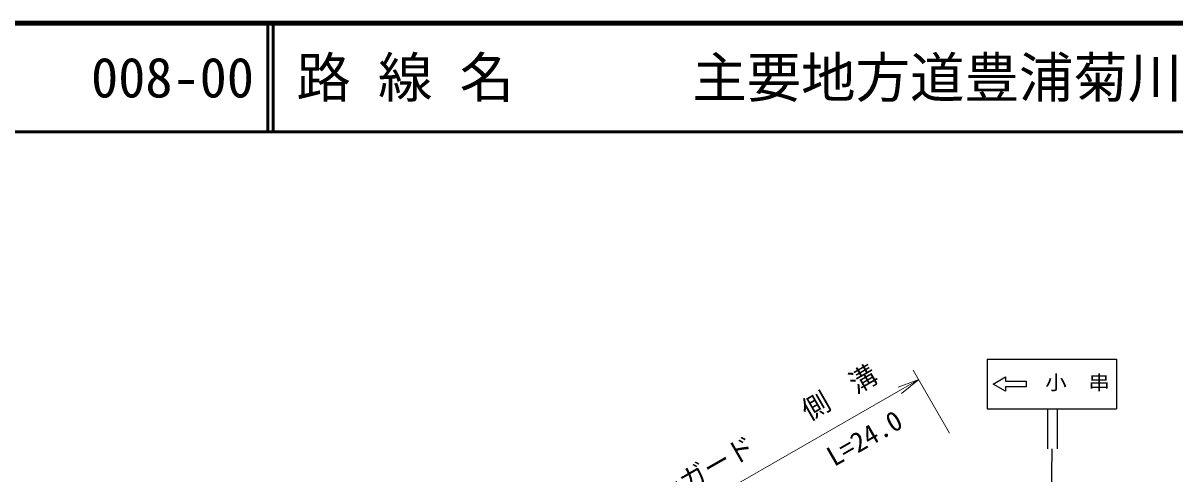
# Model space of a CAD drawing. Units: millimetres, scale not verified. Extents: x 40000 to 680000, y 20000 to 380000.
# Drawn here: x 155276 to 261066, y 338592 to 380000 of the extents above; entities that cross this region are included whole.
import ezdxf
from ezdxf.enums import TextEntityAlignment as Align

# ---------------------------------------------------------------- set-up
doc = ezdxf.new("R2010")
doc.units = ezdxf.units.MM
doc.header["$LTSCALE"] = 1000
for name, color, linetype, lineweight in [('M-STR-HTXT', 7, 'Continuous', 13), ('M-STR-STRC', 7, 'Continuous', 25), ('M-TTL', 2, 'Continuous', 140), ('M-TTL-LINE', 7, 'Continuous', 50)]:
    doc.layers.add(name, color=color, linetype=linetype, lineweight=lineweight)
doc.layers.add('M-TTL-TXT', color=7, linetype='Continuous')
doc.styles.add('ＭＳ ゴシック', font='')
doc.styles.get('ＭＳ ゴシック').set_extended_font_data('MS Gothic')

# ---------------------------------------------------------------- blocks, each defined once
blk = doc.blocks.new('open_arrow')
at = {"color": 0, "linetype": 'Continuous', "lineweight": -2}
blk.add_lwpolyline([(7.5, 1.25), (0, 0), (7.5, -1.25)], dxfattribs=at)

msp = doc.modelspace()

# ---------------------------------------------------------------- linework, layer by layer
at = {"layer": 'M-STR-HTXT'}
for p, q in [((240370, 342326), (237038, 348124)), ((218914, 336556), (237536, 347257))]:
    msp.add_line(p, q, dxfattribs=at)
at = {"layer": 'M-STR-STRC'}
for p, q in [((243832, 349140), (243832, 344569)), ((243832, 349140), (255696, 349140)), ((255696, 349140), (255696, 344569)), ((244366, 346852), (245508, 347500)), ((245508, 347500), (245508, 347119)), ((245508, 347119), (247412, 347119)), ((247412, 347119), (247412, 346586)), ((245508, 346205), (244366, 346852)), ((247412, 346586), (245508, 346586)), ((245508, 346586), (245508, 346205)), ((243832, 344569), (255696, 344569)), ((249361, 344569), (249361, 340914)), ((250252, 344569), (250252, 340914)), ((249393, 313105), (249800, 340914))]:
    msp.add_line(p, q, dxfattribs=at)
at = {"layer": 'M-TTL'}
msp.add_line((680000, 380000), (40000, 380000), dxfattribs=at)
at = {"layer": 'M-TTL-LINE'}
for p, q in [((177750, 380000), (177750, 370000)), ((178250, 380000), (178250, 370000)), ((40000, 370000), (680000, 370000))]:
    msp.add_line(p, q, dxfattribs=at)

# ---------------------------------------------------------------- block references
at = {"layer": 'M-STR-HTXT', "xscale": 267, "yscale": 267, "rotation": 209.9}
msp.add_blockref('open_arrow', (237536, 347257), dxfattribs=at)

# ---------------------------------------------------------------- texts
at = {"layer": 'M-STR-HTXT', "style": 'ＭＳ ゴシック'}
for s, p in [('側\u3000溝', (226992, 344214)), ('ストンガード', (209233, 333935))]:
    msp.add_text(s, height=1833, rotation=29.887, dxfattribs=at).set_placement(p, align=Align.MIDDLE_LEFT)
msp.add_text('L=24.0', height=1833, rotation=29.887, dxfattribs=at).set_placement((233278, 340604), align=Align.BOTTOM_CENTER)
at = {"layer": 'M-STR-STRC', "style": 'ＭＳ ゴシック', "width": 1.1}
msp.add_text('小\u3000串', height=1320, dxfattribs=at).set_placement((249149, 345936), align=Align.BOTTOM_LEFT)
at = {"layer": 'M-TTL-TXT', "style": 'ＭＳ ゴシック'}
for s, p in [('008-00', (161521, 375000)), ('路 線 名', (180380, 375000)), ('主要地方道豊浦菊川線', (216734, 375000))]:
    msp.add_text(s, height=3666, dxfattribs=at).set_placement(p, align=Align.MIDDLE_LEFT)

doc.saveas('drawing.dxf')
